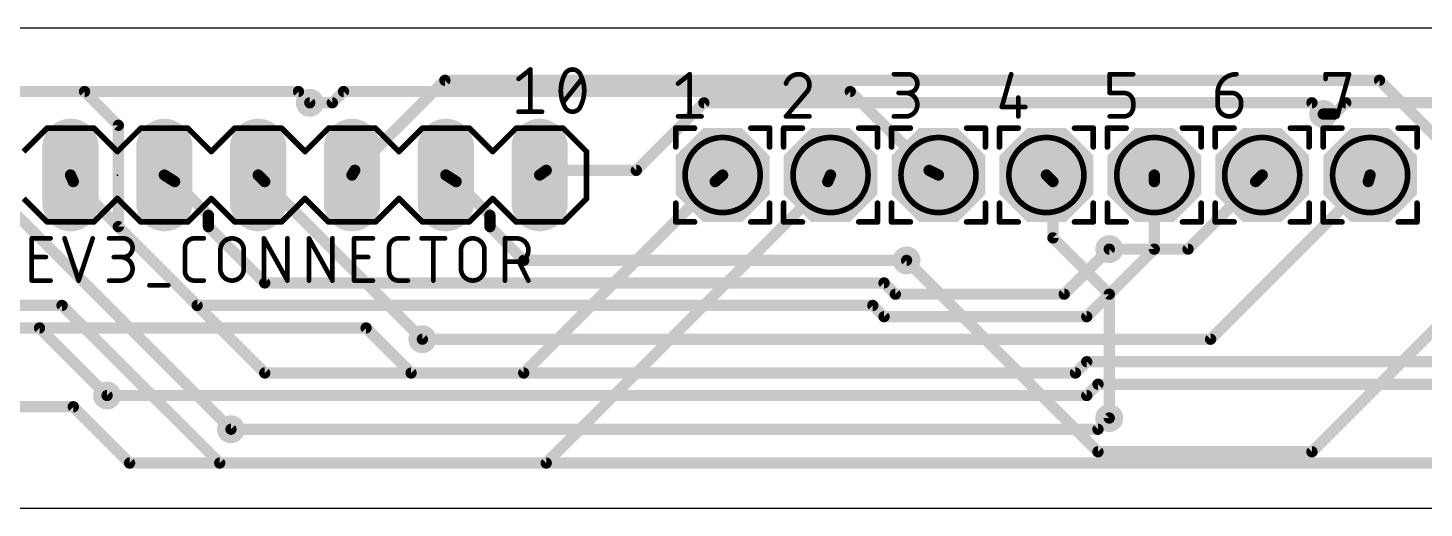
# Model space of a CAD drawing. Extents: x 0 to 88.5, y 0 to 67.
# Drawn here: x 19.68 to 57.47, y 0 to 13 of the extents above; entities that cross this region are included whole.
import ezdxf

# ---------------------------------------------------------------- set-up
doc = ezdxf.new("R2010")
doc.units = 0
for name, color, linetype in [('1', 12, 'CONTINUOUS'), ('16', 132, 'CONTINUOUS'), ('17', 110, 'CONTINUOUS'), ('18', 110, 'CONTINUOUS'), ('20', 31, 'CONTINUOUS'), ('21', 253, 'CONTINUOUS'), ('23', 53, 'CONTINUOUS'), ('25', 253, 'CONTINUOUS'), ('51', 253, 'CONTINUOUS')]:
    doc.layers.add(name, color=color, linetype=linetype)

# ---------------------------------------------------------------- blocks, each defined once
blk = doc.blocks.new('OCTAGONP')
at = {"const_width": 0.5}
blk.add_lwpolyline([(-0.25, -0.1036), (-0.25, 0.1036), (-0.1036, 0.25), (0.1036, 0.25), (0.25, 0.1036), (0.25, -0.1036), (0.1036, -0.25), (-0.1036, -0.25), (-0.25, -0.1036), (-0.25, 0.1036)], dxfattribs=at)
blk = doc.blocks.new('RECT')
blk.add_solid([(-0.5, -0.5), (0.5, -0.5), (-0.5, 0.5), (0.5, 0.5)])
blk = doc.blocks.new('LONGP100')
at = {"const_width": 1}
blk.add_lwpolyline([(-0.5, 0), (0.5, 0)], dxfattribs=at)
at = {"const_width": 0.5}
for points in [[(-0.5, 0.25, 1), (-0.5, -0.25)], [(0.5, -0.25, 1), (0.5, 0.25)]]:
    blk.add_lwpolyline(points, format="xyb", dxfattribs=at)
blk = doc.blocks.new('ROUNDV')
at = {"const_width": 0.5}
blk.add_lwpolyline([(0, -0.25, 1), (0, 0.25, 1), (0, -0.25)], format="xyb", dxfattribs=at)

msp = doc.modelspace()

# ---------------------------------------------------------------- linework, layer by layer
at = {"layer": '1', "const_width": 0.3048}
for points in [[(21.216, 11.2776), (12.9864, 11.2776)], [(22.1304, 10.3632), (21.216, 11.2776)], [(28.2264, 11.2776), (27.9216, 10.9728)], [(41.9424, 11.2776), (28.2264, 11.2776)], [(44.076, 9.144), (41.9424, 11.2776)], [(27.9216, 10.9728), (27.312, 10.9728)], [(55.3536, 10.9728), (55.0488, 10.668)], [(62.6688, 10.9728), (55.3536, 10.9728)], [(55.0488, 10.668), (54.744, 10.668)], [(22.1304, 7.62), (22.1304, 10.3632)], [(26.0928, 8.8392), (25.915, 9.017)], [(38.2848, 8.8392), (38.488, 9.017)], [(41.3328, 8.8392), (41.409, 9.017)], [(44.076, 9.144), (44.33, 9.017)], [(47.4288, 8.8392), (47.251, 9.017)], [(52.9152, 8.8392), (53.093, 9.017)], [(25.1784, 2.1336), (18.4728, 8.8392)], [(30.36, 4.572), (26.0928, 8.8392)], [(38.2848, 8.8392), (33.1032, 3.6576)], [(41.3328, 8.8392), (33.7128, 1.2192)], [(47.4288, 8.8392), (47.4288, 7.3152)], [(52.9152, 8.8392), (51.0864, 7.0104)], [(61.7544, 8.8392), (54.4392, 1.524)], [(26.0928, 3.6576), (22.1304, 7.62)], [(47.4288, 7.3152), (48.9528, 5.7912)], [(48.648, 1.524), (43.4664, 6.7056)], [(51.0864, 7.0104), (48.9528, 7.0104)], [(48.9528, 5.7912), (48.9528, 2.4384)], [(20.6064, 5.4864), (16.644, 5.4864)], [(24.8736, 1.2192), (20.6064, 5.4864)], [(19.9968, 4.8768), (12.6816, 4.8768)], [(21.8256, 3.048), (19.9968, 4.8768)], [(33.1032, 3.6576), (26.0928, 3.6576)], [(54.4392, 1.524), (48.648, 1.524)], [(33.7128, 1.2192), (24.8736, 1.2192)]]:
    msp.add_lwpolyline(points, dxfattribs=at)
at = {"layer": '1', "const_width": 0.1524}
for points in [[(21.2699, 11.3315, 1), (21.1621, 11.2237)], [(21.216, 11.2014, 1), (21.216, 11.3538)], [(28.2264, 11.3538, 1), (28.2264, 11.2014)], [(28.2803, 11.2237, 1), (28.1725, 11.3315)], [(41.9963, 11.3315, 1), (41.8885, 11.2237)], [(41.9424, 11.2014, 1), (41.9424, 11.3538)], [(27.312, 11.049, 1), (27.312, 10.8966)], [(27.8677, 11.0267, 1), (27.9755, 10.9189)], [(27.9216, 10.8966, 1), (27.9216, 11.049)], [(55.3536, 11.049, 1), (55.3536, 10.8966)], [(55.4075, 10.9189, 1), (55.2997, 11.0267)], [(54.744, 10.7442, 1), (54.744, 10.5918)], [(54.9949, 10.7219, 1), (55.1027, 10.6141)], [(55.0488, 10.5918, 1), (55.0488, 10.7442)], [(22.2066, 10.3632, 1), (22.0542, 10.3632)], [(22.0765, 10.3093, 1), (22.1843, 10.4171)], [(25.9689, 9.0709, 1), (25.8611, 8.9631)], [(38.5382, 8.9597, 1), (38.4378, 9.0743)], [(41.479, 8.987, 1), (41.339, 9.047)], [(44.1101, 9.2122, 1), (44.0419, 9.0758)], [(44.0221, 9.0901, 1), (44.1299, 9.1979)], [(44.2959, 8.9488, 1), (44.3641, 9.0852)], [(47.3049, 9.0709, 1), (47.1971, 8.9631)], [(53.1469, 8.9631, 1), (53.0391, 9.0709)], [(26.1467, 8.8931, 1), (26.0389, 8.7853)], [(26.0389, 8.7853, 1), (26.1467, 8.8931)], [(38.2346, 8.8965, 1), (38.335, 8.7819)], [(38.3387, 8.7853, 1), (38.2309, 8.8931)], [(41.2628, 8.8692, 1), (41.4028, 8.8092)], [(41.3867, 8.7853, 1), (41.2789, 8.8931)], [(47.505, 8.8392, 1), (47.3526, 8.8392)], [(47.3749, 8.7853, 1), (47.4827, 8.8931)], [(52.8613, 8.8931, 1), (52.9691, 8.7853)], [(52.9691, 8.7853, 1), (52.8613, 8.8931)], [(22.1843, 7.6739, 1), (22.0765, 7.5661)], [(22.0542, 7.62, 1), (22.2066, 7.62)], [(47.4827, 7.3691, 1), (47.3749, 7.2613)], [(47.3526, 7.3152, 1), (47.505, 7.3152)], [(43.5203, 6.7595, 1), (43.4125, 6.6517)], [(48.9528, 7.0866, 1), (48.9528, 6.9342)], [(51.0325, 7.0643, 1), (51.1403, 6.9565)], [(51.0864, 6.9342, 1), (51.0864, 7.0866)], [(49.029, 5.7912, 1), (48.8766, 5.7912)], [(48.8989, 5.7373, 1), (49.0067, 5.8451)], [(20.6603, 5.5403, 1), (20.5525, 5.4325)], [(20.6064, 5.4102, 1), (20.6064, 5.5626)], [(20.0507, 4.9307, 1), (19.9429, 4.8229)], [(19.9968, 4.8006, 1), (19.9968, 4.953)], [(30.3061, 4.5181, 1), (30.4139, 4.6259)], [(26.0928, 3.7338, 1), (26.0928, 3.5814)], [(26.0389, 3.6037, 1), (26.1467, 3.7115)], [(33.0493, 3.7115, 1), (33.1571, 3.6037)], [(33.1032, 3.5814, 1), (33.1032, 3.7338)], [(21.7717, 2.9941, 1), (21.8795, 3.1019)], [(48.8766, 2.4384, 1), (49.029, 2.4384)], [(25.1245, 2.0797, 1), (25.2323, 2.1875)], [(48.648, 1.6002, 1), (48.648, 1.4478)], [(48.5941, 1.4701, 1), (48.7019, 1.5779)], [(54.3853, 1.5779, 1), (54.4931, 1.4701)], [(54.4392, 1.4478, 1), (54.4392, 1.6002)], [(24.8736, 1.2954, 1), (24.8736, 1.143)], [(24.8197, 1.1653, 1), (24.9275, 1.2731)], [(33.6589, 1.2731, 1), (33.7667, 1.1653)], [(33.7128, 1.143, 1), (33.7128, 1.2954)]]:
    msp.add_lwpolyline(points, format="xyb", dxfattribs=at)
at = {"layer": '16', "const_width": 0.3048}
for points in [[(30.9696, 11.5824), (28.5312, 9.144)], [(56.268, 11.5824), (30.9696, 11.5824)], [(58.7064, 9.144), (56.268, 11.5824)], [(27.0072, 11.2776), (17.8632, 11.2776)], [(27.312, 10.9728), (27.0072, 11.2776)], [(37.98, 10.9728), (36.1512, 9.144)], [(54.4392, 10.9728), (37.98, 10.9728)], [(54.744, 10.668), (54.4392, 10.9728)], [(20.9112, 8.8392), (20.835, 9.017)], [(23.6544, 8.8392), (23.375, 9.017)], [(28.5312, 9.144), (28.455, 9.017)], [(31.2744, 8.8392), (30.995, 9.017)], [(33.7128, 9.144), (33.535, 9.017)], [(36.1512, 9.144), (33.7128, 9.144)], [(50.172, 8.8392), (50.172, 9.017)], [(55.9632, 8.8392), (56.014, 9.017)], [(24.264, 5.4864), (20.9112, 8.8392)], [(24.5688, 7.9248), (23.6544, 8.8392)], [(32.1888, 7.9248), (31.2744, 8.8392)], [(50.172, 8.8392), (50.172, 7.0104)], [(55.9632, 8.8392), (51.696, 4.572)], [(24.5688, 7.62), (24.5688, 7.9248)], [(32.1888, 7.62), (32.1888, 7.9248)], [(26.0928, 6.096), (24.5688, 7.62)], [(33.1032, 6.7056), (32.1888, 7.62)], [(43.4664, 6.7056), (33.1032, 6.7056)], [(48.9528, 7.0104), (47.7336, 5.7912)], [(50.172, 7.0104), (48.3432, 5.1816)], [(42.8568, 6.096), (26.0928, 6.096)], [(43.1616, 5.7912), (42.8568, 6.096)], [(47.7336, 5.7912), (43.1616, 5.7912)], [(42.552, 5.4864), (24.264, 5.4864)], [(42.8568, 5.1816), (42.552, 5.4864)], [(48.3432, 5.1816), (42.8568, 5.1816)], [(28.836, 4.8768), (15.12, 4.8768)], [(30.0552, 3.6576), (28.836, 4.8768)], [(51.696, 4.572), (30.36, 4.572)], [(48.0384, 3.6576), (30.0552, 3.6576)], [(48.3432, 3.9624), (48.0384, 3.6576)], [(62.364, 3.9624), (48.3432, 3.9624)], [(48.648, 3.3528), (48.3432, 3.048)], [(62.6688, 3.3528), (48.648, 3.3528)], [(48.3432, 3.048), (21.8256, 3.048)], [(20.9112, 2.7432), (16.0344, 2.7432)], [(22.4352, 1.2192), (20.9112, 2.7432)], [(48.648, 2.1336), (25.1784, 2.1336)], [(48.9528, 2.4384), (48.648, 2.1336)], [(63.2784, 1.2192), (22.4352, 1.2192)]]:
    msp.add_lwpolyline(points, dxfattribs=at)
at = {"layer": '16', "const_width": 0.1524}
for points in [[(30.9696, 11.6586, 1), (30.9696, 11.5062)], [(31.0235, 11.5285, 1), (30.9157, 11.6363)], [(56.3219, 11.6363, 1), (56.2141, 11.5285)], [(56.268, 11.5062, 1), (56.268, 11.6586)], [(27.0611, 11.3315, 1), (26.9533, 11.2237)], [(27.0072, 11.2014, 1), (27.0072, 11.3538)], [(27.2581, 10.9189, 1), (27.3659, 11.0267)], [(37.98, 11.049, 1), (37.98, 10.8966)], [(38.0339, 10.9189, 1), (37.9261, 11.0267)], [(54.4931, 11.0267, 1), (54.3853, 10.9189)], [(54.4392, 10.8966, 1), (54.4392, 11.049)], [(54.6901, 10.6141, 1), (54.7979, 10.7219)], [(20.905, 9.047, 1), (20.765, 8.987)], [(23.4159, 9.0813, 1), (23.3341, 8.9527)], [(28.3897, 9.0562, 1), (28.5203, 8.9778)], [(28.4773, 9.1979, 1), (28.5851, 9.0901)], [(28.5965, 9.1048, 1), (28.4659, 9.1832)], [(31.0359, 9.0813, 1), (30.9541, 8.9527)], [(33.4907, 9.079, 1), (33.5793, 8.955)], [(33.7128, 9.2202, 1), (33.7128, 9.0678)], [(33.7571, 9.082, 1), (33.6685, 9.206)], [(36.0973, 9.1979, 1), (36.2051, 9.0901)], [(36.1512, 9.0678, 1), (36.1512, 9.2202)], [(50.2482, 9.017, 1), (50.0958, 9.017)], [(56.0873, 8.9961, 1), (55.9407, 9.0379)], [(20.9651, 8.8931, 1), (20.8573, 8.7853)], [(20.8412, 8.8092, 1), (20.9812, 8.8692)], [(23.7083, 8.8931, 1), (23.6005, 8.7853)], [(23.6135, 8.7749, 1), (23.6953, 8.9035)], [(31.3283, 8.8931, 1), (31.2205, 8.7853)], [(31.2335, 8.7749, 1), (31.3153, 8.9035)], [(50.2482, 8.8392, 1), (50.0958, 8.8392)], [(50.0958, 8.8392, 1), (50.2482, 8.8392)], [(55.8899, 8.8601, 1), (56.0365, 8.8183)], [(56.0171, 8.7853, 1), (55.9093, 8.8931)], [(24.645, 7.9248, 1), (24.4926, 7.9248)], [(24.5149, 7.8709, 1), (24.6227, 7.9787)], [(32.265, 7.9248, 1), (32.1126, 7.9248)], [(32.1349, 7.8709, 1), (32.2427, 7.9787)], [(24.6227, 7.6739, 1), (24.5149, 7.5661)], [(24.4926, 7.62, 1), (24.645, 7.62)], [(32.2427, 7.6739, 1), (32.1349, 7.5661)], [(32.1126, 7.62, 1), (32.265, 7.62)], [(33.1032, 6.7818, 1), (33.1032, 6.6294)], [(33.0493, 6.6517, 1), (33.1571, 6.7595)], [(43.4664, 6.6294, 1), (43.4664, 6.7818)], [(49.0067, 6.9565, 1), (48.8989, 7.0643)], [(50.0958, 7.0104, 1), (50.2482, 7.0104)], [(50.2259, 6.9565, 1), (50.1181, 7.0643)], [(26.0928, 6.1722, 1), (26.0928, 6.0198)], [(26.0389, 6.0421, 1), (26.1467, 6.1499)], [(42.9107, 6.1499, 1), (42.8029, 6.0421)], [(42.8568, 6.0198, 1), (42.8568, 6.1722)], [(43.1616, 5.8674, 1), (43.1616, 5.715)], [(43.1077, 5.7373, 1), (43.2155, 5.8451)], [(47.6797, 5.8451, 1), (47.7875, 5.7373)], [(47.7336, 5.715, 1), (47.7336, 5.8674)], [(24.264, 5.5626, 1), (24.264, 5.4102)], [(24.2101, 5.4325, 1), (24.3179, 5.5403)], [(42.6059, 5.5403, 1), (42.4981, 5.4325)], [(42.552, 5.4102, 1), (42.552, 5.5626)], [(42.8568, 5.2578, 1), (42.8568, 5.1054)], [(42.8029, 5.1277, 1), (42.9107, 5.2355)], [(48.2893, 5.2355, 1), (48.3971, 5.1277)], [(48.3432, 5.1054, 1), (48.3432, 5.2578)], [(28.8899, 4.9307, 1), (28.7821, 4.8229)], [(28.836, 4.8006, 1), (28.836, 4.953)], [(30.36, 4.6482, 1), (30.36, 4.4958)], [(51.6421, 4.6259, 1), (51.7499, 4.5181)], [(51.696, 4.4958, 1), (51.696, 4.6482)], [(30.0552, 3.7338, 1), (30.0552, 3.5814)], [(30.0013, 3.6037, 1), (30.1091, 3.7115)], [(47.9845, 3.7115, 1), (48.0923, 3.6037)], [(48.0384, 3.5814, 1), (48.0384, 3.7338)], [(48.3432, 4.0386, 1), (48.3432, 3.8862)], [(48.3971, 3.9085, 1), (48.2893, 4.0163)], [(48.648, 3.429, 1), (48.648, 3.2766)], [(48.7019, 3.2989, 1), (48.5941, 3.4067)], [(21.8256, 3.1242, 1), (21.8256, 2.9718)], [(48.2893, 3.1019, 1), (48.3971, 2.9941)], [(48.3432, 2.9718, 1), (48.3432, 3.1242)], [(20.9651, 2.7971, 1), (20.8573, 2.6893)], [(20.9112, 2.667, 1), (20.9112, 2.8194)], [(25.1784, 2.2098, 1), (25.1784, 2.0574)], [(48.648, 2.0574, 1), (48.648, 2.2098)], [(49.0067, 2.3845, 1), (48.8989, 2.4923)], [(48.5941, 2.1875, 1), (48.7019, 2.0797)], [(22.4352, 1.2954, 1), (22.4352, 1.143)], [(22.3813, 1.1653, 1), (22.4891, 1.2731)]]:
    msp.add_lwpolyline(points, format="xyb", dxfattribs=at)
at = {"layer": '20'}
for p, q in [((10.5, 13), (65.5, 13)), ((10.5, 0), (85.5, 0))]:
    msp.add_line(p, q, dxfattribs=at)
at = {"layer": '21'}
for points, const_width in [([(32.9635, 11.6205), (33.281, 11.8745)], 0.127), ([(33.281, 11.8745), (33.281, 10.7315)], 0.127), ([(34.17, 10.9855), (34.678, 11.6205)], 0.127), ([(32.9635, 10.7315), (33.5985, 10.7315)], 0.127), ([(20.2, 10.287), (19.565, 9.652)], 0.1524), ([(20.2, 10.287), (21.47, 10.287)], 0.1524), ([(21.47, 10.287), (22.105, 9.652)], 0.1524), ([(22.105, 9.652), (22.74, 10.287)], 0.1524), ([(22.74, 10.287), (24.01, 10.287)], 0.1524), ([(24.01, 10.287), (24.645, 9.652)], 0.1524), ([(24.645, 9.652), (25.28, 10.287)], 0.1524), ([(25.28, 10.287), (26.55, 10.287)], 0.1524), ([(26.55, 10.287), (27.185, 9.652)], 0.1524), ([(27.82, 10.287), (27.185, 9.652)], 0.1524), ([(27.82, 10.287), (29.09, 10.287)], 0.1524), ([(29.09, 10.287), (29.725, 9.652)], 0.1524), ([(30.36, 10.287), (29.725, 9.652)], 0.1524), ([(30.36, 10.287), (31.63, 10.287)], 0.1524), ([(31.63, 10.287), (32.265, 9.652)], 0.1524), ([(32.265, 9.652), (32.9, 10.287)], 0.1524), ([(32.9, 10.287), (34.17, 10.287)], 0.1524), ([(34.17, 10.287), (34.805, 9.652)], 0.1524), ([(37.218, 10.287), (37.726, 10.287)], 0.1524), ([(37.218, 10.287), (37.218, 9.779)], 0.1524), ([(39.758, 10.287), (39.25, 10.287)], 0.1524), ([(39.758, 10.287), (39.758, 9.779)], 0.1524), ([(40.139, 10.287), (40.647, 10.287)], 0.1524), ([(40.139, 10.287), (40.139, 9.779)], 0.1524), ([(42.679, 10.287), (42.171, 10.287)], 0.1524), ([(42.679, 10.287), (42.679, 9.779)], 0.1524), ([(43.06, 10.287), (43.568, 10.287)], 0.1524), ([(43.06, 10.287), (43.06, 9.779)], 0.1524), ([(45.6, 10.287), (45.092, 10.287)], 0.1524), ([(45.6, 10.287), (45.6, 9.779)], 0.1524), ([(45.981, 10.287), (46.489, 10.287)], 0.1524), ([(45.981, 10.287), (45.981, 9.779)], 0.1524), ([(48.521, 10.287), (48.013, 10.287)], 0.1524), ([(48.521, 10.287), (48.521, 9.779)], 0.1524), ([(48.902, 10.287), (49.41, 10.287)], 0.1524), ([(48.902, 10.287), (48.902, 9.779)], 0.1524), ([(51.442, 10.287), (50.934, 10.287)], 0.1524), ([(51.442, 10.287), (51.442, 9.779)], 0.1524), ([(51.823, 10.287), (52.331, 10.287)], 0.1524), ([(51.823, 10.287), (51.823, 9.779)], 0.1524), ([(54.363, 10.287), (53.855, 10.287)], 0.1524), ([(54.363, 10.287), (54.363, 9.779)], 0.1524), ([(54.744, 10.287), (55.252, 10.287)], 0.1524), ([(54.744, 10.287), (54.744, 9.779)], 0.1524), ([(57.284, 10.287), (56.776, 10.287)], 0.1524), ([(57.284, 10.287), (57.284, 9.779)], 0.1524), ([(34.805, 9.652), (34.805, 8.382)], 0.1524), ([(19.565, 8.382), (20.2, 7.747)], 0.1524), ([(22.105, 8.382), (21.47, 7.747)], 0.1524), ([(22.74, 7.747), (22.105, 8.382)], 0.1524), ([(24.645, 8.382), (24.01, 7.747)], 0.1524), ([(25.28, 7.747), (24.645, 8.382)], 0.1524), ([(27.185, 8.382), (26.55, 7.747)], 0.1524), ([(27.185, 8.382), (27.82, 7.747)], 0.1524), ([(29.725, 8.382), (29.09, 7.747)], 0.1524), ([(29.725, 8.382), (30.36, 7.747)], 0.1524), ([(32.265, 8.382), (31.63, 7.747)], 0.1524), ([(32.9, 7.747), (32.265, 8.382)], 0.1524), ([(34.805, 8.382), (34.17, 7.747)], 0.1524), ([(37.218, 7.747), (37.218, 8.255)], 0.1524), ([(39.758, 7.747), (39.758, 8.255)], 0.1524), ([(40.139, 7.747), (40.139, 8.255)], 0.1524), ([(42.679, 7.747), (42.679, 8.255)], 0.1524), ([(43.06, 7.747), (43.06, 8.255)], 0.1524), ([(45.6, 7.747), (45.6, 8.255)], 0.1524), ([(45.981, 7.747), (45.981, 8.255)], 0.1524), ([(48.521, 7.747), (48.521, 8.255)], 0.1524), ([(48.902, 7.747), (48.902, 8.255)], 0.1524), ([(51.442, 7.747), (51.442, 8.255)], 0.1524), ([(51.823, 7.747), (51.823, 8.255)], 0.1524), ([(54.363, 7.747), (54.363, 8.255)], 0.1524), ([(54.744, 7.747), (54.744, 8.255)], 0.1524), ([(57.284, 7.747), (57.284, 8.255)], 0.1524), ([(21.47, 7.747), (20.2, 7.747)], 0.1524), ([(24.01, 7.747), (22.74, 7.747)], 0.1524), ([(26.55, 7.747), (25.28, 7.747)], 0.1524), ([(29.09, 7.747), (27.82, 7.747)], 0.1524), ([(31.63, 7.747), (30.36, 7.747)], 0.1524), ([(34.17, 7.747), (32.9, 7.747)], 0.1524), ([(37.218, 7.747), (37.726, 7.747)], 0.1524), ([(39.25, 7.747), (39.758, 7.747)], 0.1524), ([(40.139, 7.747), (40.647, 7.747)], 0.1524), ([(42.171, 7.747), (42.679, 7.747)], 0.1524), ([(43.06, 7.747), (43.568, 7.747)], 0.1524), ([(45.092, 7.747), (45.6, 7.747)], 0.1524), ([(45.981, 7.747), (46.489, 7.747)], 0.1524), ([(48.013, 7.747), (48.521, 7.747)], 0.1524), ([(48.902, 7.747), (49.41, 7.747)], 0.1524), ([(50.934, 7.747), (51.442, 7.747)], 0.1524), ([(51.823, 7.747), (52.331, 7.747)], 0.1524), ([(53.855, 7.747), (54.363, 7.747)], 0.1524), ([(54.744, 7.747), (55.252, 7.747)], 0.1524), ([(56.776, 7.747), (57.284, 7.747)], 0.1524)]:
    msp.add_lwpolyline(points, dxfattribs=dict(at, const_width=const_width))
for points, const_width in [([(33.3128, 11.8745, 1), (33.2492, 11.8745)], 0.0635), ([(33.3008, 11.8497, 1), (33.2612, 11.8993)], 0.0635), ([(34.2018, 11.7157, 0.1139), (34.1065, 11.303)], 0.127), ([(34.1717, 11.726, 1), (34.2318, 11.7055)], 0.0635), ([(34.424, 11.8745, 0.3205), (34.2018, 11.7157)], 0.127), ([(34.2303, 11.7018, 1), (34.1732, 11.7297)], 0.0635), ([(34.6463, 11.7157, 0.3205), (34.424, 11.8745)], 0.127), ([(34.424, 11.9063, 1), (34.424, 11.8428)], 0.0635), ([(34.424, 11.8428, 1), (34.424, 11.9063)], 0.0635), ([(34.6748, 11.7297, 1), (34.6177, 11.7018)], 0.0635), ([(34.7415, 11.303, 0.1139), (34.6463, 11.7157)], 0.127), ([(34.6162, 11.7055, 1), (34.6763, 11.726)], 0.0635), ([(32.9437, 11.6453, 1), (32.9833, 11.5957)], 0.0635), ([(34.1065, 11.303, 0.1139), (34.2018, 10.8902)], 0.127), ([(34.1383, 11.303, 1), (34.0748, 11.303)], 0.0635), ([(34.6463, 10.8902, 0.1139), (34.7415, 11.303)], 0.127), ([(34.7028, 11.6007, 1), (34.6532, 11.6403)], 0.0635), ([(34.7733, 11.303, 1), (34.7097, 11.303)], 0.0635), ([(34.0748, 11.303, 1), (34.1383, 11.303)], 0.0635), ([(34.1452, 11.0053, 1), (34.1948, 10.9657)], 0.0635), ([(34.7097, 11.303, 1), (34.7733, 11.303)], 0.0635), ([(32.9635, 10.7633, 1), (32.9635, 10.6997)], 0.0635), ([(33.2492, 10.7315, 1), (33.3128, 10.7315)], 0.0635), ([(33.5985, 10.6997, 1), (33.5985, 10.7633)], 0.0635), ([(34.2318, 10.9005, 1), (34.1717, 10.88)], 0.0635), ([(34.2018, 10.8902, 0.3205), (34.424, 10.7315)], 0.127), ([(34.1732, 10.8763, 1), (34.2303, 10.9042)], 0.0635), ([(34.424, 10.7315, 0.3205), (34.6463, 10.8902)], 0.127), ([(34.424, 10.7633, 1), (34.424, 10.6997)], 0.0635), ([(34.424, 10.6997, 1), (34.424, 10.7633)], 0.0635), ([(34.6177, 10.9042, 1), (34.6748, 10.8763)], 0.0635), ([(34.6763, 10.88, 1), (34.6162, 10.9005)], 0.0635), ([(20.2, 10.3251, 1), (20.2, 10.2489)], 0.0762), ([(20.2269, 10.2601, 1), (20.1731, 10.3139)], 0.0762), ([(21.4969, 10.3139, 1), (21.4431, 10.2601)], 0.0762), ([(21.47, 10.2489, 1), (21.47, 10.3251)], 0.0762), ([(22.74, 10.3251, 1), (22.74, 10.2489)], 0.0762), ([(22.7669, 10.2601, 1), (22.7131, 10.3139)], 0.0762), ([(24.0369, 10.3139, 1), (23.9831, 10.2601)], 0.0762), ([(24.01, 10.2489, 1), (24.01, 10.3251)], 0.0762), ([(25.28, 10.3251, 1), (25.28, 10.2489)], 0.0762), ([(25.3069, 10.2601, 1), (25.2531, 10.3139)], 0.0762), ([(26.5769, 10.3139, 1), (26.5231, 10.2601)], 0.0762), ([(26.55, 10.2489, 1), (26.55, 10.3251)], 0.0762), ([(27.82, 10.3251, 1), (27.82, 10.2489)], 0.0762), ([(27.8469, 10.2601, 1), (27.7931, 10.3139)], 0.0762), ([(29.1169, 10.3139, 1), (29.0631, 10.2601)], 0.0762), ([(29.09, 10.2489, 1), (29.09, 10.3251)], 0.0762), ([(30.36, 10.3251, 1), (30.36, 10.2489)], 0.0762), ([(30.3869, 10.2601, 1), (30.3331, 10.3139)], 0.0762), ([(31.6569, 10.3139, 1), (31.6031, 10.2601)], 0.0762), ([(31.63, 10.2489, 1), (31.63, 10.3251)], 0.0762), ([(32.9, 10.3251, 1), (32.9, 10.2489)], 0.0762), ([(32.9269, 10.2601, 1), (32.8731, 10.3139)], 0.0762), ([(34.1969, 10.3139, 1), (34.1431, 10.2601)], 0.0762), ([(34.17, 10.2489, 1), (34.17, 10.3251)], 0.0762), ([(37.218, 10.3251, 1), (37.218, 10.2489)], 0.0762), ([(37.2561, 10.287, 1), (37.1799, 10.287)], 0.0762), ([(37.726, 10.2489, 1), (37.726, 10.3251)], 0.0762), ([(39.25, 10.3251, 1), (39.25, 10.2489)], 0.0762), ([(39.7961, 10.287, 1), (39.7199, 10.287)], 0.0762), ([(39.758, 10.2489, 1), (39.758, 10.3251)], 0.0762), ([(40.139, 10.3251, 1), (40.139, 10.2489)], 0.0762), ([(40.1771, 10.287, 1), (40.1009, 10.287)], 0.0762), ([(40.647, 10.2489, 1), (40.647, 10.3251)], 0.0762), ([(42.171, 10.3251, 1), (42.171, 10.2489)], 0.0762), ([(42.7171, 10.287, 1), (42.6409, 10.287)], 0.0762), ([(42.679, 10.2489, 1), (42.679, 10.3251)], 0.0762), ([(43.06, 10.3251, 1), (43.06, 10.2489)], 0.0762), ([(43.0981, 10.287, 1), (43.0219, 10.287)], 0.0762), ([(43.568, 10.2489, 1), (43.568, 10.3251)], 0.0762), ([(45.092, 10.3251, 1), (45.092, 10.2489)], 0.0762), ([(45.6381, 10.287, 1), (45.5619, 10.287)], 0.0762), ([(45.6, 10.2489, 1), (45.6, 10.3251)], 0.0762), ([(45.981, 10.3251, 1), (45.981, 10.2489)], 0.0762), ([(46.0191, 10.287, 1), (45.9429, 10.287)], 0.0762), ([(46.489, 10.2489, 1), (46.489, 10.3251)], 0.0762), ([(48.013, 10.3251, 1), (48.013, 10.2489)], 0.0762), ([(48.5591, 10.287, 1), (48.4829, 10.287)], 0.0762), ([(48.521, 10.2489, 1), (48.521, 10.3251)], 0.0762), ([(48.902, 10.3251, 1), (48.902, 10.2489)], 0.0762), ([(48.9401, 10.287, 1), (48.8639, 10.287)], 0.0762), ([(49.41, 10.2489, 1), (49.41, 10.3251)], 0.0762), ([(50.934, 10.3251, 1), (50.934, 10.2489)], 0.0762), ([(51.4801, 10.287, 1), (51.4039, 10.287)], 0.0762), ([(51.442, 10.2489, 1), (51.442, 10.3251)], 0.0762), ([(51.823, 10.3251, 1), (51.823, 10.2489)], 0.0762), ([(51.8611, 10.287, 1), (51.7849, 10.287)], 0.0762), ([(52.331, 10.2489, 1), (52.331, 10.3251)], 0.0762), ([(53.855, 10.3251, 1), (53.855, 10.2489)], 0.0762), ([(54.4011, 10.287, 1), (54.3249, 10.287)], 0.0762), ([(54.363, 10.2489, 1), (54.363, 10.3251)], 0.0762), ([(54.744, 10.3251, 1), (54.744, 10.2489)], 0.0762), ([(54.7821, 10.287, 1), (54.7059, 10.287)], 0.0762), ([(55.252, 10.2489, 1), (55.252, 10.3251)], 0.0762), ([(56.776, 10.3251, 1), (56.776, 10.2489)], 0.0762), ([(57.3221, 10.287, 1), (57.2459, 10.287)], 0.0762), ([(57.284, 10.2489, 1), (57.284, 10.3251)], 0.0762), ([(22.0781, 9.6789, 1), (22.1319, 9.6251)], 0.0762), ([(22.0781, 9.6251, 1), (22.1319, 9.6789)], 0.0762), ([(24.6181, 9.6789, 1), (24.6719, 9.6251)], 0.0762), ([(24.6181, 9.6251, 1), (24.6719, 9.6789)], 0.0762), ([(27.1581, 9.6789, 1), (27.2119, 9.6251)], 0.0762), ([(27.1581, 9.6251, 1), (27.2119, 9.6789)], 0.0762), ([(29.6981, 9.6789, 1), (29.7519, 9.6251)], 0.0762), ([(29.6981, 9.6251, 1), (29.7519, 9.6789)], 0.0762), ([(32.2381, 9.6789, 1), (32.2919, 9.6251)], 0.0762), ([(32.2381, 9.6251, 1), (32.2919, 9.6789)], 0.0762), ([(34.8431, 9.652, 1), (34.7669, 9.652)], 0.0762), ([(34.7781, 9.6251, 1), (34.8319, 9.6789)], 0.0762), ([(37.1799, 9.779, 1), (37.2561, 9.779)], 0.0762), ([(39.7199, 9.779, 1), (39.7961, 9.779)], 0.0762), ([(40.1009, 9.779, 1), (40.1771, 9.779)], 0.0762), ([(42.6409, 9.779, 1), (42.7171, 9.779)], 0.0762), ([(43.0219, 9.779, 1), (43.0981, 9.779)], 0.0762), ([(45.5619, 9.779, 1), (45.6381, 9.779)], 0.0762), ([(45.9429, 9.779, 1), (46.0191, 9.779)], 0.0762), ([(48.4829, 9.779, 1), (48.5591, 9.779)], 0.0762), ([(48.8639, 9.779, 1), (48.9401, 9.779)], 0.0762), ([(51.4039, 9.779, 1), (51.4801, 9.779)], 0.0762), ([(51.7849, 9.779, 1), (51.8611, 9.779)], 0.0762), ([(54.3249, 9.779, 1), (54.4011, 9.779)], 0.0762), ([(54.7059, 9.779, 1), (54.7821, 9.779)], 0.0762), ([(57.2459, 9.779, 1), (57.3221, 9.779)], 0.0762), ([(22.1319, 8.4089, 1), (22.0781, 8.3551)], 0.0762), ([(22.1319, 8.3551, 1), (22.0781, 8.4089)], 0.0762), ([(24.6719, 8.4089, 1), (24.6181, 8.3551)], 0.0762), ([(24.6719, 8.3551, 1), (24.6181, 8.4089)], 0.0762), ([(27.2119, 8.4089, 1), (27.1581, 8.3551)], 0.0762), ([(27.2119, 8.3551, 1), (27.1581, 8.4089)], 0.0762), ([(29.7519, 8.4089, 1), (29.6981, 8.3551)], 0.0762), ([(29.7519, 8.3551, 1), (29.6981, 8.4089)], 0.0762), ([(32.2919, 8.4089, 1), (32.2381, 8.3551)], 0.0762), ([(32.2919, 8.3551, 1), (32.2381, 8.4089)], 0.0762), ([(34.7669, 8.382, 1), (34.8431, 8.382)], 0.0762), ([(34.8319, 8.3551, 1), (34.7781, 8.4089)], 0.0762), ([(37.2561, 8.255, 1), (37.1799, 8.255)], 0.0762), ([(39.7961, 8.255, 1), (39.7199, 8.255)], 0.0762), ([(40.1771, 8.255, 1), (40.1009, 8.255)], 0.0762), ([(42.7171, 8.255, 1), (42.6409, 8.255)], 0.0762), ([(43.0981, 8.255, 1), (43.0219, 8.255)], 0.0762), ([(45.6381, 8.255, 1), (45.5619, 8.255)], 0.0762), ([(46.0191, 8.255, 1), (45.9429, 8.255)], 0.0762), ([(48.5591, 8.255, 1), (48.4829, 8.255)], 0.0762), ([(48.9401, 8.255, 1), (48.8639, 8.255)], 0.0762), ([(51.4801, 8.255, 1), (51.4039, 8.255)], 0.0762), ([(51.8611, 8.255, 1), (51.7849, 8.255)], 0.0762), ([(54.4011, 8.255, 1), (54.3249, 8.255)], 0.0762), ([(54.7821, 8.255, 1), (54.7059, 8.255)], 0.0762), ([(57.3221, 8.255, 1), (57.2459, 8.255)], 0.0762), ([(20.2, 7.7851, 1), (20.2, 7.7089)], 0.0762), ([(20.1731, 7.7201, 1), (20.2269, 7.7739)], 0.0762), ([(21.4431, 7.7739, 1), (21.4969, 7.7201)], 0.0762), ([(21.47, 7.7089, 1), (21.47, 7.7851)], 0.0762), ([(22.74, 7.7851, 1), (22.74, 7.7089)], 0.0762), ([(22.7131, 7.7201, 1), (22.7669, 7.7739)], 0.0762), ([(23.9831, 7.7739, 1), (24.0369, 7.7201)], 0.0762), ([(24.01, 7.7089, 1), (24.01, 7.7851)], 0.0762), ([(25.28, 7.7851, 1), (25.28, 7.7089)], 0.0762), ([(25.2531, 7.7201, 1), (25.3069, 7.7739)], 0.0762), ([(26.5231, 7.7739, 1), (26.5769, 7.7201)], 0.0762), ([(26.55, 7.7089, 1), (26.55, 7.7851)], 0.0762), ([(27.82, 7.7851, 1), (27.82, 7.7089)], 0.0762), ([(27.7931, 7.7201, 1), (27.8469, 7.7739)], 0.0762), ([(29.0631, 7.7739, 1), (29.1169, 7.7201)], 0.0762), ([(29.09, 7.7089, 1), (29.09, 7.7851)], 0.0762), ([(30.36, 7.7851, 1), (30.36, 7.7089)], 0.0762), ([(30.3331, 7.7201, 1), (30.3869, 7.7739)], 0.0762), ([(31.6031, 7.7739, 1), (31.6569, 7.7201)], 0.0762), ([(31.63, 7.7089, 1), (31.63, 7.7851)], 0.0762), ([(32.9, 7.7851, 1), (32.9, 7.7089)], 0.0762), ([(32.8731, 7.7201, 1), (32.9269, 7.7739)], 0.0762), ([(34.1431, 7.7739, 1), (34.1969, 7.7201)], 0.0762), ([(34.17, 7.7089, 1), (34.17, 7.7851)], 0.0762), ([(37.218, 7.7851, 1), (37.218, 7.7089)], 0.0762), ([(37.1799, 7.747, 1), (37.2561, 7.747)], 0.0762), ([(37.726, 7.7089, 1), (37.726, 7.7851)], 0.0762), ([(39.25, 7.7851, 1), (39.25, 7.7089)], 0.0762), ([(39.7199, 7.747, 1), (39.7961, 7.747)], 0.0762), ([(39.758, 7.7089, 1), (39.758, 7.7851)], 0.0762), ([(40.139, 7.7851, 1), (40.139, 7.7089)], 0.0762), ([(40.1009, 7.747, 1), (40.1771, 7.747)], 0.0762), ([(40.647, 7.7089, 1), (40.647, 7.7851)], 0.0762), ([(42.171, 7.7851, 1), (42.171, 7.7089)], 0.0762), ([(42.6409, 7.747, 1), (42.7171, 7.747)], 0.0762), ([(42.679, 7.7089, 1), (42.679, 7.7851)], 0.0762), ([(43.06, 7.7851, 1), (43.06, 7.7089)], 0.0762), ([(43.0219, 7.747, 1), (43.0981, 7.747)], 0.0762), ([(43.568, 7.7089, 1), (43.568, 7.7851)], 0.0762), ([(45.092, 7.7851, 1), (45.092, 7.7089)], 0.0762), ([(45.5619, 7.747, 1), (45.6381, 7.747)], 0.0762), ([(45.6, 7.7089, 1), (45.6, 7.7851)], 0.0762), ([(45.981, 7.7851, 1), (45.981, 7.7089)], 0.0762), ([(45.9429, 7.747, 1), (46.0191, 7.747)], 0.0762), ([(46.489, 7.7089, 1), (46.489, 7.7851)], 0.0762), ([(48.013, 7.7851, 1), (48.013, 7.7089)], 0.0762), ([(48.4829, 7.747, 1), (48.5591, 7.747)], 0.0762), ([(48.521, 7.7089, 1), (48.521, 7.7851)], 0.0762), ([(48.902, 7.7851, 1), (48.902, 7.7089)], 0.0762), ([(48.8639, 7.747, 1), (48.9401, 7.747)], 0.0762), ([(49.41, 7.7089, 1), (49.41, 7.7851)], 0.0762), ([(50.934, 7.7851, 1), (50.934, 7.7089)], 0.0762), ([(51.4039, 7.747, 1), (51.4801, 7.747)], 0.0762), ([(51.442, 7.7089, 1), (51.442, 7.7851)], 0.0762), ([(51.823, 7.7851, 1), (51.823, 7.7089)], 0.0762), ([(51.7849, 7.747, 1), (51.8611, 7.747)], 0.0762), ([(52.331, 7.7089, 1), (52.331, 7.7851)], 0.0762), ([(53.855, 7.7851, 1), (53.855, 7.7089)], 0.0762), ([(54.3249, 7.747, 1), (54.4011, 7.747)], 0.0762), ([(54.363, 7.7089, 1), (54.363, 7.7851)], 0.0762), ([(54.744, 7.7851, 1), (54.744, 7.7089)], 0.0762), ([(54.7059, 7.747, 1), (54.7821, 7.747)], 0.0762), ([(55.252, 7.7089, 1), (55.252, 7.7851)], 0.0762), ([(56.776, 7.7851, 1), (56.776, 7.7089)], 0.0762), ([(57.2459, 7.747, 1), (57.3221, 7.747)], 0.0762), ([(57.284, 7.7089, 1), (57.284, 7.7851)], 0.0762)]:
    msp.add_lwpolyline(points, format="xyb", dxfattribs=dict(at, const_width=const_width))
at = {"layer": '23'}
for p in [(22.105, 9.017), (38.488, 9.017), (41.409, 9.017), (44.33, 9.017), (47.251, 9.017), (50.172, 9.017), (53.093, 9.017), (56.014, 9.017)]:
    msp.add_point(p, dxfattribs=at)
at = {"layer": '25', "const_width": 0.127}
for points in [[(37.2815, 11.4935), (37.599, 11.7475)], [(37.599, 11.7475), (37.599, 10.6045)], [(43.1235, 11.7475), (43.5045, 11.7475)], [(46.2985, 11.7475), (46.0445, 10.8585)], [(48.9655, 11.2395), (48.9655, 11.7475)], [(48.9655, 11.7475), (49.6005, 11.7475)], [(54.8075, 11.6205), (54.8075, 11.7475)], [(54.8075, 11.7475), (55.4425, 11.7475)], [(55.4425, 11.7475), (55.125, 10.6045)], [(40.7422, 11.2395), (40.2025, 10.6045)], [(43.5045, 11.2395), (43.2505, 11.2395)], [(46.489, 11.1125), (46.489, 10.6045)], [(49.3465, 11.2395), (48.9655, 11.2395)], [(49.6005, 10.8585), (49.6005, 10.9855)], [(51.8865, 11.2395), (52.2675, 11.2395)], [(51.8865, 10.922), (51.8865, 11.2395)], [(52.5215, 10.9855), (52.5215, 10.922)], [(37.2815, 10.6045), (37.9165, 10.6045)], [(40.2025, 10.6045), (40.8375, 10.6045)], [(43.1235, 10.6045), (43.441, 10.6045)], [(46.0445, 10.8585), (46.6795, 10.8585)], [(48.9655, 10.6045), (49.3465, 10.6045)], [(19.7879, 6.1595), (19.7879, 7.3025)], [(19.7879, 7.3025), (20.2959, 7.3025)], [(20.6743, 7.3025), (21.0553, 6.1595)], [(21.0553, 6.1595), (21.4363, 7.3025)], [(21.8808, 7.3025), (22.2618, 7.3025)], [(24.1885, 7.3025), (24.4425, 7.3025)], [(26.0718, 6.1595), (26.0718, 7.3025)], [(26.0718, 7.3025), (26.7068, 6.1595)], [(26.7068, 6.1595), (26.7068, 7.3025)], [(27.291, 6.1595), (27.291, 7.3025)], [(27.291, 7.3025), (27.926, 6.1595)], [(27.926, 6.1595), (27.926, 7.3025)], [(28.5127, 6.1595), (28.5127, 7.3025)], [(28.5127, 7.3025), (29.0207, 7.3025)], [(29.713, 7.3025), (29.967, 7.3025)], [(30.339, 7.3025), (30.974, 7.3025)], [(30.6565, 6.1595), (30.6565, 7.3025)], [(32.5952, 6.1595), (32.5952, 7.3025)], [(32.5952, 7.3025), (32.9127, 7.3025)], [(19.7879, 6.7945), (20.1689, 6.7945)], [(22.2618, 6.7945), (22.0078, 6.7945)], [(23.9345, 6.4135), (23.9345, 7.0485)], [(24.8907, 6.477), (24.8907, 6.985)], [(25.5257, 6.985), (25.5257, 6.477)], [(28.5127, 6.7945), (28.8937, 6.7945)], [(29.459, 6.4135), (29.459, 7.0485)], [(31.4058, 6.477), (31.4058, 6.985)], [(32.0408, 6.985), (32.0408, 6.477)], [(32.9127, 6.6675), (32.5952, 6.6675)], [(33.2302, 6.1595), (32.9762, 6.6675)], [(20.2959, 6.1595), (19.7879, 6.1595)], [(21.8808, 6.1595), (22.1983, 6.1595)], [(22.973, 6.0325), (23.481, 6.0325)], [(24.4425, 6.1595), (24.1885, 6.1595)], [(29.0207, 6.1595), (28.5127, 6.1595)], [(29.967, 6.1595), (29.713, 6.1595)]]:
    msp.add_lwpolyline(points, dxfattribs=at)
at = {"layer": '25'}
for points, const_width in [([(37.6308, 11.7475, 1), (37.5673, 11.7475)], 0.0635), ([(37.6188, 11.7227, 1), (37.5792, 11.7723)], 0.0635), ([(40.5517, 11.7475, 0.3252), (40.2025, 11.4935)], 0.127), ([(40.5517, 11.7793, 1), (40.5517, 11.7157)], 0.0635), ([(40.8375, 11.4618, 0.4142), (40.5517, 11.7475)], 0.127), ([(40.5517, 11.7157, 1), (40.5518, 11.7793)], 0.0635), ([(43.1235, 11.7793, 1), (43.1235, 11.7157)], 0.0635), ([(43.5045, 11.2395, 1), (43.5045, 11.7475)], 0.127), ([(43.5045, 11.7793, 1), (43.5045, 11.7157)], 0.0635), ([(43.5045, 11.7157, 1), (43.5045, 11.7793)], 0.0635), ([(46.329, 11.7388, 1), (46.268, 11.7562)], 0.0635), ([(48.9655, 11.7793, 1), (48.9655, 11.7157)], 0.0635), ([(48.9973, 11.7475, 1), (48.9338, 11.7475)], 0.0635), ([(49.6005, 11.7157, 1), (49.6005, 11.7793)], 0.0635), ([(52.3945, 11.7475, 0.4142), (51.8865, 11.2395)], 0.127), ([(52.3945, 11.7157, 1), (52.3945, 11.7793)], 0.0635), ([(54.8075, 11.7793, 1), (54.8075, 11.7157)], 0.0635), ([(54.8393, 11.7475, 1), (54.7758, 11.7475)], 0.0635), ([(55.4731, 11.739, 1), (55.4119, 11.756)], 0.0635), ([(55.4425, 11.7157, 1), (55.4425, 11.7793)], 0.0635), ([(37.2617, 11.5183, 1), (37.3013, 11.4687)], 0.0635), ([(40.1723, 11.5033, 1), (40.2327, 11.4837)], 0.0635), ([(40.7422, 11.2395, 0.2053), (40.8375, 11.4618)], 0.127), ([(40.8057, 11.4618, 1), (40.8693, 11.4618)], 0.0635), ([(40.8692, 11.4618, 1), (40.8058, 11.4617)], 0.0635), ([(54.7758, 11.6205, 1), (54.8393, 11.6205)], 0.0635), ([(40.7204, 11.2625, 1), (40.7641, 11.2165)], 0.0635), ([(40.7664, 11.2189, 1), (40.7181, 11.2601)], 0.0635), ([(43.2505, 11.2713, 1), (43.2505, 11.2078)], 0.0635), ([(43.441, 11.2713, 1), (43.441, 11.2078)], 0.0635), ([(43.441, 10.6045, 1), (43.441, 11.2395)], 0.127), ([(43.5045, 11.2713, 1), (43.5045, 11.2078)], 0.0635), ([(43.5045, 11.2078, 1), (43.5045, 11.2713)], 0.0635), ([(46.5208, 11.1125, 1), (46.4573, 11.1125)], 0.0635), ([(48.9655, 11.2713, 1), (48.9655, 11.2078)], 0.0635), ([(48.9338, 11.2395, 1), (48.9973, 11.2395)], 0.0635), ([(49.3465, 11.2713, 1), (49.3465, 11.2078)], 0.0635), ([(49.6005, 10.9855, 0.4142), (49.3465, 11.2395)], 0.127), ([(49.3465, 11.2078, 1), (49.3465, 11.2713)], 0.0635), ([(49.6323, 10.9855, 1), (49.5688, 10.9855)], 0.0635), ([(49.5688, 10.9855, 1), (49.6323, 10.9855)], 0.0635), ([(51.8865, 11.2713, 1), (51.8865, 11.2078)], 0.0635), ([(51.9183, 11.2395, 1), (51.8548, 11.2395)], 0.0635), ([(51.8548, 11.2395, 1), (51.9183, 11.2395)], 0.0635), ([(51.8865, 10.922, 1), (52.5215, 10.922)], 0.127), ([(51.9183, 10.922, 1), (51.8548, 10.922)], 0.0635), ([(52.2675, 11.2713, 1), (52.2675, 11.2078)], 0.0635), ([(52.5215, 10.9855, 0.4142), (52.2675, 11.2395)], 0.127), ([(52.2675, 11.2078, 1), (52.2675, 11.2713)], 0.0635), ([(52.5533, 10.9855, 1), (52.4898, 10.9855)], 0.0635), ([(52.4898, 10.9855, 1), (52.5533, 10.9855)], 0.0635), ([(52.5533, 10.922, 1), (52.4898, 10.922)], 0.0635), ([(37.2815, 10.6363, 1), (37.2815, 10.5727)], 0.0635), ([(37.5673, 10.6045, 1), (37.6308, 10.6045)], 0.0635), ([(37.9165, 10.5727, 1), (37.9165, 10.6363)], 0.0635), ([(40.2025, 10.6363, 1), (40.2025, 10.5727)], 0.0635), ([(40.1783, 10.6251, 1), (40.2267, 10.5839)], 0.0635), ([(40.8375, 10.5727, 1), (40.8375, 10.6363)], 0.0635), ([(43.1235, 10.6363, 1), (43.1235, 10.5727)], 0.0635), ([(43.441, 10.6363, 1), (43.441, 10.5727)], 0.0635), ([(43.441, 10.5727, 1), (43.441, 10.6363)], 0.0635), ([(46.0445, 10.8903, 1), (46.0445, 10.8268)], 0.0635), ([(46.014, 10.8672, 1), (46.075, 10.8498)], 0.0635), ([(46.4573, 10.6045, 1), (46.5208, 10.6045)], 0.0635), ([(46.6795, 10.8268, 1), (46.6795, 10.8903)], 0.0635), ([(48.9655, 10.6363, 1), (48.9655, 10.5727)], 0.0635), ([(49.3465, 10.6363, 1), (49.3465, 10.5727)], 0.0635), ([(49.3465, 10.6045, 0.4142), (49.6005, 10.8585)], 0.127), ([(49.3465, 10.5727, 1), (49.3465, 10.6363)], 0.0635), ([(49.6323, 10.8585, 1), (49.5688, 10.8585)], 0.0635), ([(49.5688, 10.8585, 1), (49.6323, 10.8585)], 0.0635), ([(51.8548, 10.922, 1), (51.9183, 10.922)], 0.0635), ([(52.4898, 10.922, 1), (52.5533, 10.922)], 0.0635), ([(55.0944, 10.613, 1), (55.1556, 10.596)], 0.0635), ([(19.8196, 7.3025, 1), (19.7561, 7.3025)], 0.0635), ([(19.7879, 7.3342, 1), (19.7879, 7.2708)], 0.0635), ([(20.2959, 7.2708, 1), (20.2959, 7.3342)], 0.0635), ([(20.7044, 7.3125, 1), (20.6442, 7.2925)], 0.0635), ([(21.4664, 7.2925, 1), (21.4062, 7.3125)], 0.0635), ([(21.8808, 7.3342, 1), (21.8808, 7.2708)], 0.0635), ([(22.2618, 6.7945, 1), (22.2618, 7.3025)], 0.127), ([(22.2618, 7.3342, 1), (22.2618, 7.2708)], 0.0635), ([(22.2618, 7.2708, 1), (22.2618, 7.3342)], 0.0635), ([(24.1885, 7.3025, 0.4142), (23.9345, 7.0485)], 0.127), ([(24.1885, 7.3342, 1), (24.1885, 7.2708)], 0.0635), ([(24.1885, 7.2708, 1), (24.1885, 7.3342)], 0.0635), ([(24.4425, 7.2708, 1), (24.4425, 7.3342)], 0.0635), ([(25.5257, 6.985, 1), (24.8907, 6.985)], 0.127), ([(26.1036, 7.3025, 1), (26.0401, 7.3025)], 0.0635), ([(26.0996, 7.3179, 1), (26.0441, 7.2871)], 0.0635), ([(26.7386, 7.3025, 1), (26.6751, 7.3025)], 0.0635), ([(27.3228, 7.3025, 1), (27.2593, 7.3025)], 0.0635), ([(27.3188, 7.3179, 1), (27.2633, 7.2871)], 0.0635), ([(27.9578, 7.3025, 1), (27.8943, 7.3025)], 0.0635), ([(28.5127, 7.3342, 1), (28.5127, 7.2708)], 0.0635), ([(28.5445, 7.3025, 1), (28.481, 7.3025)], 0.0635), ([(29.0207, 7.2708, 1), (29.0207, 7.3342)], 0.0635), ([(29.713, 7.3025, 0.4142), (29.459, 7.0485)], 0.127), ([(29.713, 7.3342, 1), (29.713, 7.2708)], 0.0635), ([(29.713, 7.2708, 1), (29.713, 7.3342)], 0.0635), ([(29.967, 7.2708, 1), (29.967, 7.3342)], 0.0635), ([(30.339, 7.3342, 1), (30.339, 7.2708)], 0.0635), ([(30.6883, 7.3025, 1), (30.6248, 7.3025)], 0.0635), ([(30.974, 7.2708, 1), (30.974, 7.3342)], 0.0635), ([(32.0408, 6.985, 1), (31.4058, 6.985)], 0.127), ([(32.6269, 7.3025, 1), (32.5634, 7.3025)], 0.0635), ([(32.5952, 7.3342, 1), (32.5952, 7.2708)], 0.0635), ([(32.9127, 6.6675, 1), (32.9127, 7.3025)], 0.127), ([(32.9127, 7.3342, 1), (32.9127, 7.2708)], 0.0635), ([(32.9127, 7.2708, 1), (32.9127, 7.3342)], 0.0635), ([(19.7879, 6.8262, 1), (19.7879, 6.7628)], 0.0635), ([(20.1689, 6.7628, 1), (20.1689, 6.8262)], 0.0635), ([(22.0078, 6.8262, 1), (22.0078, 6.7628)], 0.0635), ([(22.1983, 6.1595, 1), (22.1983, 6.7945)], 0.127), ([(22.1983, 6.8262, 1), (22.1983, 6.7628)], 0.0635), ([(22.2618, 6.8262, 1), (22.2618, 6.7628)], 0.0635), ([(22.2618, 6.7628, 1), (22.2618, 6.8262)], 0.0635), ([(23.9662, 7.0485, 1), (23.9027, 7.0485)], 0.0635), ([(23.9027, 7.0485, 1), (23.9662, 7.0485)], 0.0635), ([(24.9225, 6.985, 1), (24.859, 6.985)], 0.0635), ([(24.859, 6.985, 1), (24.9225, 6.985)], 0.0635), ([(25.5575, 6.985, 1), (25.494, 6.985)], 0.0635), ([(25.494, 6.985, 1), (25.5575, 6.985)], 0.0635), ([(28.5127, 6.8262, 1), (28.5127, 6.7628)], 0.0635), ([(28.8937, 6.7628, 1), (28.8937, 6.8262)], 0.0635), ([(29.4907, 7.0485, 1), (29.4272, 7.0485)], 0.0635), ([(29.4272, 7.0485, 1), (29.4907, 7.0485)], 0.0635), ([(31.4376, 6.985, 1), (31.3741, 6.985)], 0.0635), ([(31.3741, 6.985, 1), (31.4376, 6.985)], 0.0635), ([(32.0726, 6.985, 1), (32.0091, 6.985)], 0.0635), ([(32.0091, 6.985, 1), (32.0726, 6.985)], 0.0635), ([(23.9662, 6.4135, 1), (23.9027, 6.4135)], 0.0635), ([(23.9027, 6.4135, 1), (23.9662, 6.4135)], 0.0635), ([(23.9345, 6.4135, 0.4142), (24.1885, 6.1595)], 0.127), ([(24.8907, 6.477, 1), (25.5257, 6.477)], 0.127), ([(24.9225, 6.477, 1), (24.859, 6.477)], 0.0635), ([(24.859, 6.477, 1), (24.9225, 6.477)], 0.0635), ([(25.5575, 6.477, 1), (25.494, 6.477)], 0.0635), ([(25.494, 6.477, 1), (25.5575, 6.477)], 0.0635), ([(29.459, 6.4135, 0.4142), (29.713, 6.1595)], 0.127), ([(29.4907, 6.4135, 1), (29.4272, 6.4135)], 0.0635), ([(29.4272, 6.4135, 1), (29.4907, 6.4135)], 0.0635), ([(31.4058, 6.477, 1), (32.0408, 6.477)], 0.127), ([(31.4376, 6.477, 1), (31.3741, 6.477)], 0.0635), ([(31.3741, 6.477, 1), (31.4376, 6.477)], 0.0635), ([(32.0726, 6.477, 1), (32.0091, 6.477)], 0.0635), ([(32.0091, 6.477, 1), (32.0726, 6.477)], 0.0635), ([(32.5952, 6.6993, 1), (32.5952, 6.6358)], 0.0635), ([(32.9127, 6.6993, 1), (32.9127, 6.6358)], 0.0635), ([(32.9127, 6.6358, 1), (32.9127, 6.6993)], 0.0635), ([(33.0046, 6.6817, 1), (32.9478, 6.6533)], 0.0635), ([(19.7561, 6.1595, 1), (19.8196, 6.1595)], 0.0635), ([(19.7879, 6.1913, 1), (19.7879, 6.1278)], 0.0635), ([(20.2959, 6.1278, 1), (20.2959, 6.1913)], 0.0635), ([(21.0252, 6.1695, 1), (21.0854, 6.1495)], 0.0635), ([(21.0252, 6.1495, 1), (21.0854, 6.1695)], 0.0635), ([(21.8808, 6.1913, 1), (21.8808, 6.1278)], 0.0635), ([(22.1983, 6.1913, 1), (22.1983, 6.1278)], 0.0635), ([(22.1983, 6.1278, 1), (22.1983, 6.1913)], 0.0635), ([(22.973, 6.0643, 1), (22.973, 6.0008)], 0.0635), ([(23.481, 6.0008, 1), (23.481, 6.0643)], 0.0635), ([(24.1885, 6.1913, 1), (24.1885, 6.1278)], 0.0635), ([(24.1885, 6.1278, 1), (24.1885, 6.1913)], 0.0635), ([(24.4425, 6.1278, 1), (24.4425, 6.1913)], 0.0635), ([(26.0401, 6.1595, 1), (26.1036, 6.1595)], 0.0635), ([(26.6751, 6.1595, 1), (26.7386, 6.1595)], 0.0635), ([(26.6791, 6.1441, 1), (26.7346, 6.1749)], 0.0635), ([(27.2593, 6.1595, 1), (27.3228, 6.1595)], 0.0635), ([(27.8943, 6.1595, 1), (27.9578, 6.1595)], 0.0635), ([(27.8983, 6.1441, 1), (27.9538, 6.1749)], 0.0635), ([(28.5127, 6.1913, 1), (28.5127, 6.1278)], 0.0635), ([(28.481, 6.1595, 1), (28.5445, 6.1595)], 0.0635), ([(29.0207, 6.1278, 1), (29.0207, 6.1913)], 0.0635), ([(29.713, 6.1913, 1), (29.713, 6.1278)], 0.0635), ([(29.713, 6.1278, 1), (29.713, 6.1913)], 0.0635), ([(29.967, 6.1278, 1), (29.967, 6.1913)], 0.0635), ([(30.6248, 6.1595, 1), (30.6883, 6.1595)], 0.0635), ([(32.5634, 6.1595, 1), (32.6269, 6.1595)], 0.0635), ([(33.2018, 6.1453, 1), (33.2586, 6.1737)], 0.0635)]:
    msp.add_lwpolyline(points, format="xyb", dxfattribs=dict(at, const_width=const_width))
at = {"layer": '51', "const_width": 0.1524}
for points in [[(38.488, 8.001, 1), (38.488, 10.033, 1), (38.488, 8.001)], [(41.409, 8.001, 1), (41.409, 10.033, 1), (41.409, 8.001)], [(44.33, 8.001, 1), (44.33, 10.033, 1), (44.33, 8.001)], [(47.251, 8.001, 1), (47.251, 10.033, 1), (47.251, 8.001)], [(50.172, 8.001, 1), (50.172, 10.033, 1), (50.172, 8.001)], [(53.093, 8.001, 1), (53.093, 10.033, 1), (53.093, 8.001)], [(56.014, 8.001, 1), (56.014, 10.033, 1), (56.014, 8.001)]]:
    msp.add_lwpolyline(points, format="xyb", dxfattribs=at)

# ---------------------------------------------------------------- block references
at = {"layer": '17', "xscale": 1.524, "yscale": 1.524, "rotation": 90}
for p in [(20.835, 9.017), (20.835, 9.017), (23.375, 9.017), (23.375, 9.017), (25.915, 9.017), (25.915, 9.017), (28.455, 9.017), (28.455, 9.017), (30.995, 9.017), (30.995, 9.017), (33.535, 9.017), (33.535, 9.017)]:
    msp.add_blockref('LONGP100', p, dxfattribs=at)
at = {"layer": '17', "xscale": 2.54, "yscale": 2.54}
for p in [(38.488, 9.017), (38.488, 9.017), (41.409, 9.017), (41.409, 9.017), (44.33, 9.017), (44.33, 9.017), (47.251, 9.017), (47.251, 9.017), (50.172, 9.017), (50.172, 9.017), (53.093, 9.017), (53.093, 9.017), (56.014, 9.017), (56.014, 9.017)]:
    msp.add_blockref('OCTAGONP', p, dxfattribs=at)
at = {"layer": '18', "xscale": 0.7564, "yscale": 0.7564}
for p in [(27.312, 10.9728), (27.312, 10.9728), (54.744, 10.668), (54.744, 10.668), (48.9528, 7.0104), (48.9528, 7.0104), (43.4664, 6.7056), (43.4664, 6.7056), (30.36, 4.572), (30.36, 4.572), (21.8256, 3.048), (21.8256, 3.048), (48.9528, 2.4384), (48.9528, 2.4384), (25.1784, 2.1336), (25.1784, 2.1336)]:
    msp.add_blockref('ROUNDV', p, dxfattribs=at)
at = {"layer": '51', "xscale": 0.508, "yscale": 0.508}
for p in [(20.835, 9.017), (23.375, 9.017), (25.915, 9.017), (28.455, 9.017), (30.995, 9.017), (33.535, 9.017)]:
    msp.add_blockref('RECT', p, dxfattribs=at)

doc.saveas('drawing.dxf')
